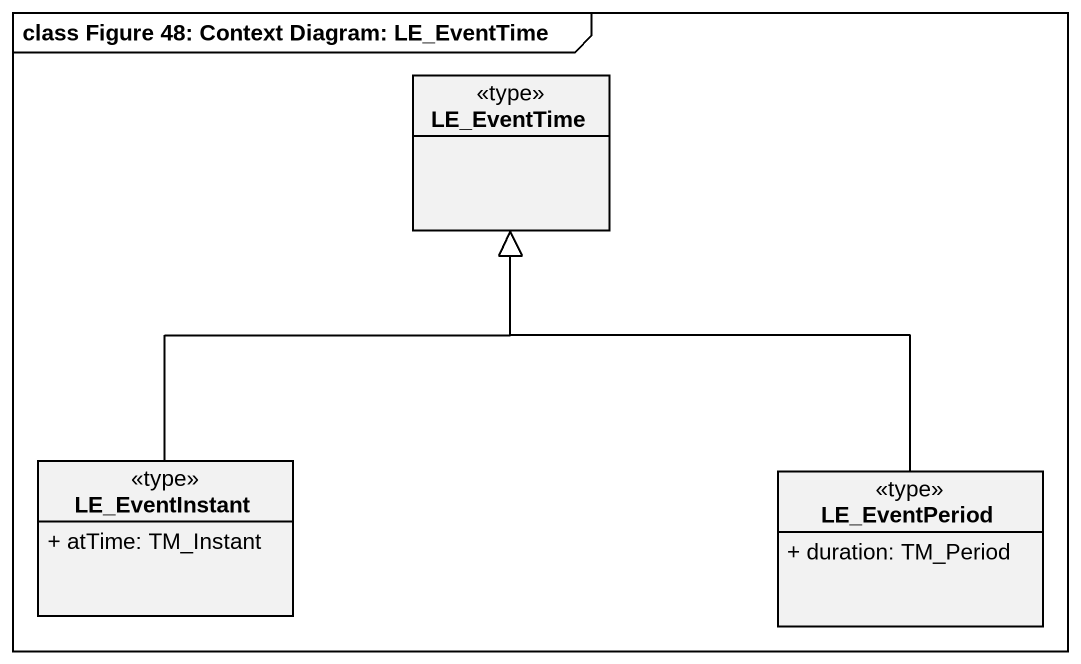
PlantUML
@startuml
mainframe class Figure 48: Context Diagram: LE_EventTime
hide circle
hide empty members
skinparam classAttributeIconSize 0
class LE_EventTime <<type>>
class LE_EventInstant <<type>> {
  + atTime: TM_Instant
}
class LE_EventPeriod <<type>> {
  + duration: TM_Period
}
LE_EventInstant -up-|> LE_EventTime
LE_EventPeriod -up-|> LE_EventTime
@enduml
